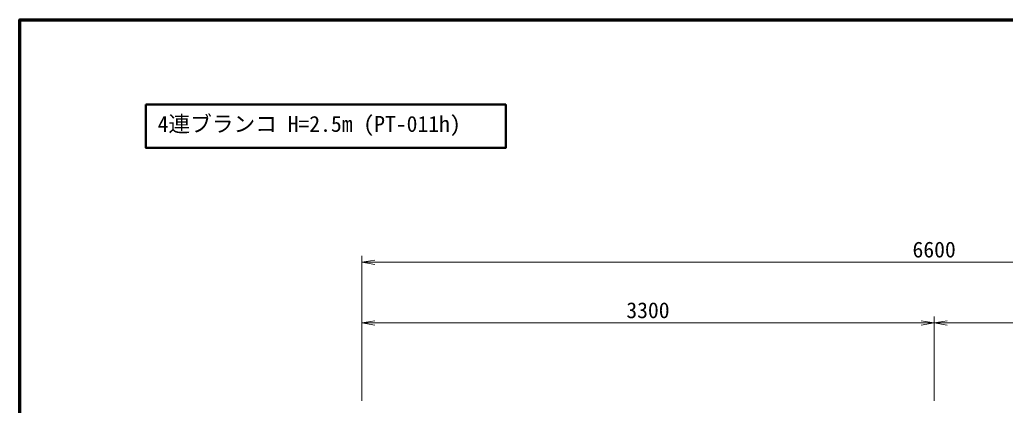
# Model space of a CAD drawing. Units: millimetres at full size, sheet at 1:50, with parts at other scales. Extents: x 750 to 20250, y 750 to 14100.
# Drawn here: x 750 to 6432, y 11876 to 14100 of the extents above; entities that cross this region are included whole.
import ezdxf
from ezdxf.enums import TextEntityAlignment as Align

# ---------------------------------------------------------------- set-up
doc = ezdxf.new("R2010")
doc.units = ezdxf.units.MM
doc.header["$LTSCALE"] = 50
for name, color, linetype, lineweight in [('D-STR-DIM', 7, 'Continuous', 13), ('D-STR-TXT\u3000文字列', 7, 'Continuous', 13), ('D-TTL', 7, 'Continuous', 70), ('D-TTL-FRAM\u3000タイトル枠、凡例図枠', 2, 'Continuous', 50)]:
    doc.layers.add(name, color=color, linetype=linetype, lineweight=lineweight)
doc.styles.add('ＭＳ ゴシック', font='')
doc.styles.get('ＭＳ ゴシック').set_extended_font_data('MS Gothic')

# ---------------------------------------------------------------- blocks, each defined once
blk = doc.blocks.new('open_arrow')
at = {"color": 0, "linetype": 'Continuous', "lineweight": -2}
blk.add_lwpolyline([(7.5, 1.25), (0, 0), (7.5, -1.25)], dxfattribs=at)

msp = doc.modelspace()

# ---------------------------------------------------------------- linework, layer by layer
at = {"layer": 'D-STR-DIM'}
for p, q in [((2721.93, 11901.07), (2721.93, 12738.57)), ((2721.93, 12701.07), (9321.93, 12701.07)), ((2721.93, 11901.07), (2721.93, 12388.57)), ((6021.93, 11901.07), (6021.93, 12388.57)), ((6021.93, 11901.07), (6021.93, 12388.57)), ((2721.93, 12351.07), (6021.93, 12351.07)), ((6021.93, 12351.07), (9321.93, 12351.07))]:
    msp.add_line(p, q, dxfattribs=at)
at = {"layer": 'D-TTL'}
msp.add_lwpolyline([(750, 750), (750, 14100), (20250, 14100), (20250, 750)], close=True, dxfattribs=at)
at = {"layer": 'D-TTL-FRAM\u3000タイトル枠、凡例図枠'}
msp.add_lwpolyline([(1477.59, 13610.02), (3552.19, 13610.02), (3552.19, 13360.56), (1477.59, 13360.56)], close=True, dxfattribs=at)

# ---------------------------------------------------------------- block references
at = {"layer": 'D-STR-DIM', "xscale": 10, "yscale": 10}
for p in [(2721.93, 12701.07), (2721.93, 12351.07), (6021.93, 12351.07)]:
    msp.add_blockref('open_arrow', p, dxfattribs=at)
at = {"layer": 'D-STR-DIM', "xscale": 10, "yscale": 10, "rotation": 180}
msp.add_blockref('open_arrow', (6021.93, 12351.07), dxfattribs=at)

# ---------------------------------------------------------------- texts
at = {"layer": 'D-STR-DIM', "style": 'ＭＳ ゴシック'}
for s, p in [('6600', (6021.93, 12701.07)), ('3300', (4371.93, 12351.07))]:
    msp.add_text(s, height=91.64, dxfattribs=at).set_placement(p, align=Align.BOTTOM_CENTER)
at = {"layer": 'D-STR-TXT\u3000文字列', "style": 'ＭＳ ゴシック'}
msp.add_text('4連ブランコ H=2.5m (PT-011h)', height=91.64, dxfattribs=at).set_placement((1545.24, 13544.88), align=Align.TOP_LEFT)

doc.saveas('drawing.dxf')
